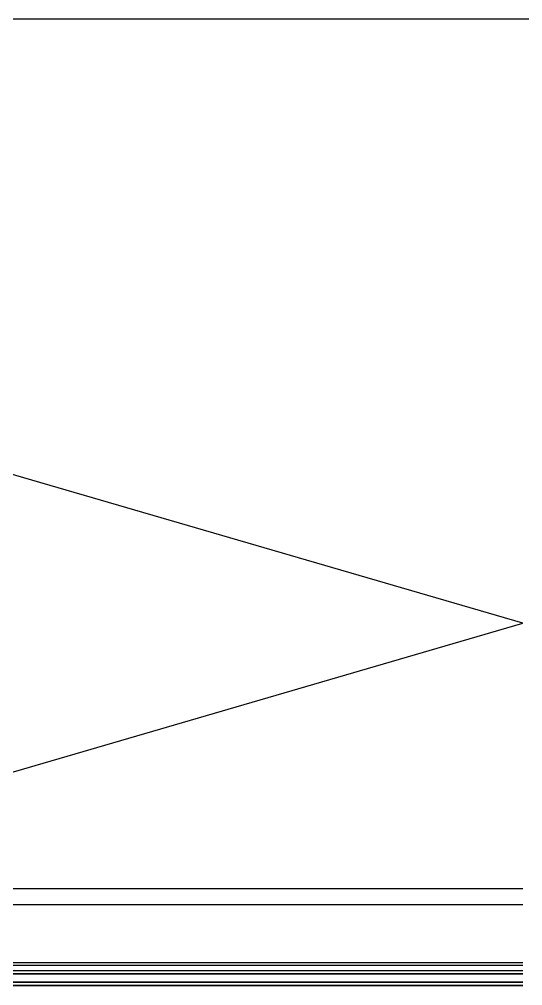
# Model space of a CAD drawing. Extents: x -163002 to 22103, y -103500 to 51643.
# Drawn here: x -121537 to -120750, y 34538 to 36050 of the extents above; entities that cross this region are included whole.
import ezdxf

# ---------------------------------------------------------------- set-up
doc = ezdxf.new("R2010")
doc.units = 0
doc.header["$LTSCALE"] = 1000
doc.header["$MEASUREMENT"] = 0
doc.linetypes.add('s2113a$0$HIDDEN', pattern=[0.375, 0.25, -0.125])
doc.linetypes.add('s2113a$0$s4118a$0$HIDDEN', pattern=[0.375, 0.25, -0.125])
doc.layers.get('0').update_dxf_attribs({"linetype": 'CONTINUOUS'})
doc.layers.add('s2113a$0$buila', color=14, linetype='s2113a$0$HIDDEN')
doc.layers.add('s2113a$0$glass-p', color=1, linetype='CONTINUOUS')

# ---------------------------------------------------------------- blocks, each defined once
blk = doc.blocks.new('s2113a')
at = {"layer": 's2113a$0$buila', "linetype": 's2113a$0$s4118a$0$HIDDEN', "ltscale": 5}
blk.add_line((-105712.4, 36050.1), (-132749.9, 36050.1), dxfattribs=at)
at = {"layer": 's2113a$0$glass-p'}
for p, q in [((-120749.898, 35105.045), (-122129.897, 35507.08)), ((-122124.657, 34704.537), (-120749.898, 35105.045)), ((-122064.897, 34690.106), (-120749.898, 34690.106)), ((-122064.897, 34665.106), (-120749.898, 34665.106)), ((-122184.897, 34574.106), (-120749.898, 34574.106)), ((-122184.897, 34570.106), (-120749.898, 34570.106)), ((-120749.898, 34561.106), (-122208.897, 34561.106)), ((-122208.897, 34557.106), (-120749.898, 34557.106)), ((-120749.898, 34543.106), (-122208.897, 34543.106)), ((-122208.897, 34539.106), (-120749.898, 34539.106))]:
    blk.add_line(p, q, dxfattribs=at)
for points in [[(-120749.898, 34556.106), (-122207.897, 34556.106), (-122208.897, 34557.106), (-122208.897, 34561.106), (-122207.897, 34562.106), (-120749.898, 34562.106)], [(-120749.898, 34538.106), (-122207.897, 34538.106), (-122208.897, 34539.106), (-122208.897, 34543.106), (-122207.897, 34544.106), (-120749.898, 34544.106)]]:
    blk.add_lwpolyline(points, dxfattribs=at)

msp = doc.modelspace()

# ---------------------------------------------------------------- block references
msp.add_blockref('s2113a', (0, 0))

doc.saveas('drawing.dxf')
